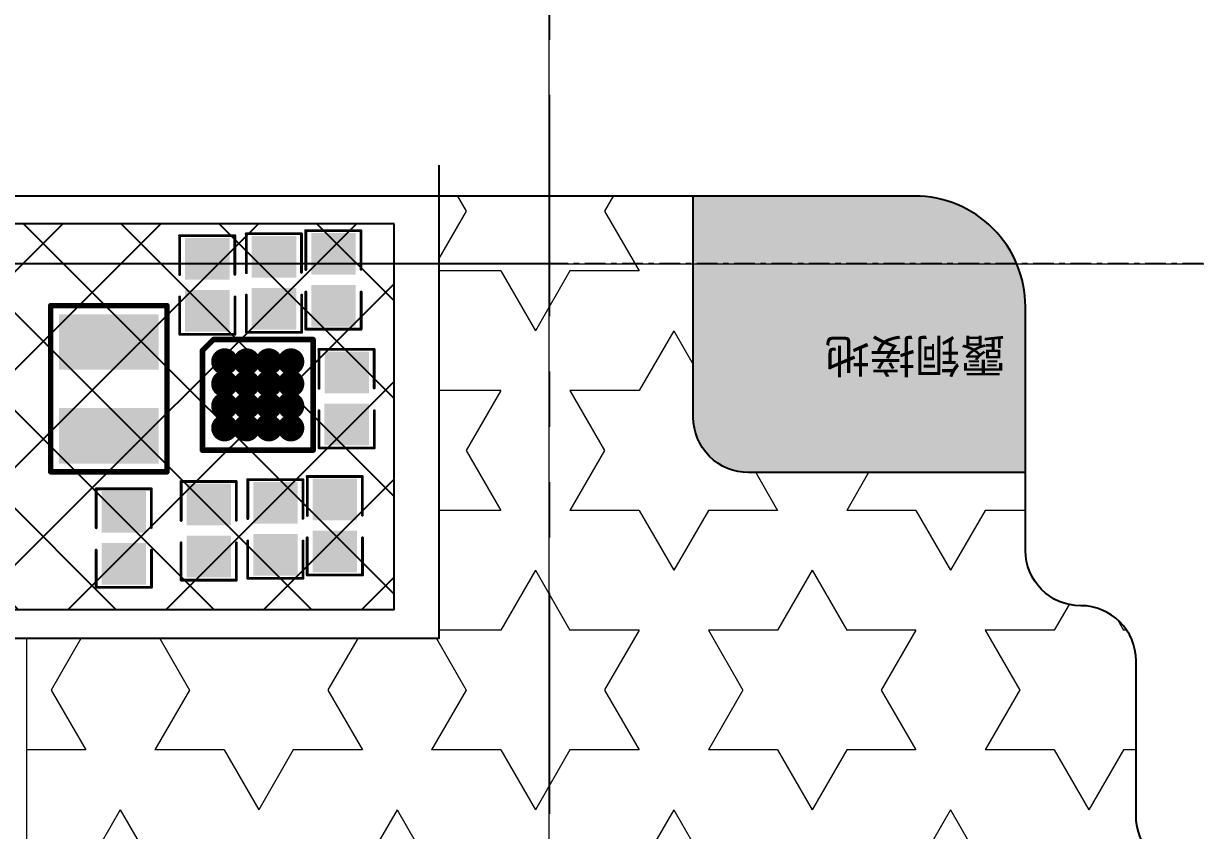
# Model space of a CAD drawing. Header units: inches. Extents: x 1765 to 5217, y -1519 to 441.
# Drawn here: x 4871.51 to 4892.69, y -1286.33 to -1271.73 of the extents above; entities that cross this region are included whole.
import ezdxf

# ---------------------------------------------------------------- set-up
doc = ezdxf.new("R2010")
doc.units = ezdxf.units.IN
doc.header["$MEASUREMENT"] = 0
doc.linetypes.add('ACISOTGB', pattern=[9, 4, -1, 1, -1, 1, -1])
doc.linetypes.add('CENTER', pattern=[0.6, 0.375, -0.075, 0.075, -0.075])
doc.layers.add('DIM', color=3, linetype='Continuous', lineweight=15)
doc.layers.add('EMI', color=5, linetype='Continuous', lineweight=5)
for name, color, linetype in [('FPC', 7, 'Continuous'), ('TOPLAYER', 1, 'Continuous'), ('TOPOVERLAY', 2, 'Continuous'), ('TOPPASTE', 8, 'Continuous'), ('TOPSOLDER', 216, 'Continuous')]:
    doc.layers.add(name, color=color, linetype=linetype)

# ---------------------------------------------------------------- blocks, each defined once
blk = doc.blocks.new('L2_2')
at = {"layer": 'TOPLAYER'}
for points in [[(-1.197, -0.798998), (-1.197, 0.800999), (-1.996999, -0.798998), (-1.996999, 0.800999)], [(0.499999, -0.800997), (0.499999, 0.799), (-0.299999, -0.800997), (-0.299999, 0.799)]]:
    blk.add_solid(points, dxfattribs=at)
at = {"layer": 'TOPOVERLAY', "const_width": 0.1}
for points in [[(-2.253, 1.05), (0.750001, 1.05)], [(-2.253, 1.047001), (-2.253, -1.050999)], [(0.750001, 1.05), (0.750001, -1.050999)], [(-2.253, -1.050999), (0.750001, -1.050999)]]:
    blk.add_lwpolyline(points, dxfattribs=at)
at = {"layer": 'TOPOVERLAY', "const_width": 0.05}
for points in [[(-2.277999, 1.05, 1), (-2.228002, 1.05, 1)], [(-2.277999, 1.047001, 1), (-2.228002, 1.047001, 1)], [(0.725002, 1.05, 1), (0.775, 1.05, 1)], [(0.725002, 1.05, 1), (0.775, 1.05, 1)], [(-2.277999, -1.050999, 1), (-2.228002, -1.050999, 1)], [(-2.277999, -1.050999, 1), (-2.228002, -1.050999, 1)], [(0.725002, -1.050999, 1), (0.775, -1.050999, 1)], [(0.725002, -1.050999, 1), (0.775, -1.050999, 1)]]:
    blk.add_lwpolyline(points, format="xyb", close=True, dxfattribs=at)
at = {"layer": 'TOPPASTE'}
for points in [[(-1.197, -0.798998), (-1.197, 0.800999), (-1.996999, -0.798998), (-1.996999, 0.800999)], [(0.499999, -0.800997), (0.499999, 0.799), (-0.299999, -0.800997), (-0.299999, 0.799)]]:
    blk.add_solid(points, dxfattribs=at)
at = {"layer": 'TOPSOLDER'}
for points in [[(-1.0954, -0.900598), (-1.0954, 0.902599), (-2.098599, -0.900598), (-2.098599, 0.902599)], [(0.601599, -0.902597), (0.601599, 0.9006), (-0.401599, -0.902597), (-0.401599, 0.9006)]]:
    blk.add_solid(points, dxfattribs=at)
blk = doc.blocks.new('BV6802_15')
at = {"layer": 'TOPLAYER', "const_width": 0.14}
for points in [[(-0.07, 0, 1), (0.07, 0, 1)], [(0.329999, 0, 1), (0.469999, 0, 1)], [(0.729999, 0, 1), (0.869998, 0, 1)], [(1.129998, 0, 1), (1.269997, 0, 1)], [(-0.07, -0.399999, 1), (0.07, -0.399999, 1)], [(0.329999, -0.399999, 1), (0.469999, -0.399999, 1)], [(0.729999, -0.399999, 1), (0.869998, -0.399999, 1)], [(1.129998, -0.399999, 1), (1.269997, -0.399999, 1)], [(-0.07, -0.799998, 1), (0.07, -0.799998, 1)], [(0.329999, -0.799998, 1), (0.469999, -0.799998, 1)], [(0.729999, -0.799998, 1), (0.869998, -0.799998, 1)], [(1.129998, -0.799998, 1), (1.269997, -0.799998, 1)], [(-0.07, -1.199998, 1), (0.07, -1.199998, 1)], [(0.329999, -1.199998, 1), (0.469999, -1.199998, 1)], [(0.729999, -1.199998, 1), (0.869998, -1.199998, 1)], [(1.129998, -1.199998, 1), (1.269997, -1.199998, 1)]]:
    blk.add_lwpolyline(points, format="xyb", close=True, dxfattribs=at)
at = {"layer": 'TOPOVERLAY', "const_width": 0.1}
for points in [[(-0.2, 0.399999), (-0.399999, 0.2)], [(1.599997, 0.399999), (-0.2, 0.399999)], [(1.599997, 0.399999), (1.599997, -1.599997)], [(-0.399999, 0.2), (-0.399999, -1.599997)], [(1.599997, -1.599997), (-0.399999, -1.599997)]]:
    blk.add_lwpolyline(points, dxfattribs=at)
at = {"layer": 'TOPOVERLAY', "const_width": 0.05}
for points in [[(-0.224998, 0.399999, 1), (-0.175001, 0.399999, 1)], [(-0.224998, 0.399999, 1), (-0.175001, 0.399999, 1)], [(1.574998, 0.399999, 1), (1.624995, 0.399999, 1)], [(1.574998, 0.399999, 1), (1.624995, 0.399999, 1)], [(-0.424998, 0.2, 1), (-0.375001, 0.2, 1)], [(-0.424998, 0.2, 1), (-0.375001, 0.2, 1)], [(-0.424998, -1.599997, 1), (-0.375001, -1.599997, 1)], [(-0.424998, -1.599997, 1), (-0.375001, -1.599997, 1)], [(1.574998, -1.599997, 1), (1.624995, -1.599997, 1)], [(1.574998, -1.599997, 1), (1.624995, -1.599997, 1)]]:
    blk.add_lwpolyline(points, format="xyb", close=True, dxfattribs=at)
at = {"layer": 'TOPPASTE', "const_width": 0.14}
for points in [[(-0.07, 0, 1), (0.07, 0, 1)], [(0.329999, 0, 1), (0.469999, 0, 1)], [(0.729999, 0, 1), (0.869998, 0, 1)], [(1.129998, 0, 1), (1.269997, 0, 1)], [(-0.07, -0.399999, 1), (0.07, -0.399999, 1)], [(0.329999, -0.399999, 1), (0.469999, -0.399999, 1)], [(0.729999, -0.399999, 1), (0.869998, -0.399999, 1)], [(1.129998, -0.399999, 1), (1.269997, -0.399999, 1)], [(-0.07, -0.799998, 1), (0.07, -0.799998, 1)], [(0.329999, -0.799998, 1), (0.469999, -0.799998, 1)], [(0.729999, -0.799998, 1), (0.869998, -0.799998, 1)], [(1.129998, -0.799998, 1), (1.269997, -0.799998, 1)], [(-0.07, -1.199998, 1), (0.07, -1.199998, 1)], [(0.329999, -1.199998, 1), (0.469999, -1.199998, 1)], [(0.729999, -1.199998, 1), (0.869998, -1.199998, 1)], [(1.129998, -1.199998, 1), (1.269997, -1.199998, 1)]]:
    blk.add_lwpolyline(points, format="xyb", close=True, dxfattribs=at)
at = {"layer": 'TOPSOLDER', "const_width": 0.2416}
for points in [[(-0.1208, 0, 1), (0.1208, 0, 1)], [(0.279199, 0, 1), (0.520799, 0, 1)], [(0.679199, 0, 1), (0.920798, 0, 1)], [(1.079198, 0, 1), (1.320797, 0, 1)], [(-0.1208, -0.399999, 1), (0.1208, -0.399999, 1)], [(0.279199, -0.399999, 1), (0.520799, -0.399999, 1)], [(0.679199, -0.399999, 1), (0.920798, -0.399999, 1)], [(1.079198, -0.399999, 1), (1.320797, -0.399999, 1)], [(-0.1208, -0.799998, 1), (0.1208, -0.799998, 1)], [(0.279199, -0.799998, 1), (0.520799, -0.799998, 1)], [(0.679199, -0.799998, 1), (0.920798, -0.799998, 1)], [(1.079198, -0.799998, 1), (1.320797, -0.799998, 1)], [(-0.1208, -1.199998, 1), (0.1208, -1.199998, 1)], [(0.279199, -1.199998, 1), (0.520799, -1.199998, 1)], [(0.679199, -1.199998, 1), (0.920798, -1.199998, 1)], [(1.079198, -1.199998, 1), (1.320797, -1.199998, 1)]]:
    blk.add_lwpolyline(points, format="xyb", close=True, dxfattribs=at)
blk = doc.blocks.new('0402_11')
at = {"layer": 'TOPLAYER'}
for points in [[(-0.274998, -0.299999), (0.274998, -0.299999), (-0.274998, 0.299999), (0.274998, 0.299999)], [(0.665002, -0.301), (1.214999, -0.301), (0.665002, 0.298999), (1.214999, 0.298999)]]:
    blk.add_solid(points, dxfattribs=at)
at = {"layer": 'TOPOVERLAY', "const_width": 0.05}
for points in [[(-0.424998, -0.499999), (-0.424998, 0.499999)], [(0.249999, 0.499999), (-0.424998, 0.499999)], [(1.353, 0.499001), (0.653001, 0.499001)], [(1.358001, -0.496999), (1.358001, 0.502999)], [(0.249999, -0.499999), (-0.424998, -0.499999)], [(1.358001, -0.496999), (0.658002, -0.496999)]]:
    blk.add_lwpolyline(points, dxfattribs=at)
at = {"layer": 'TOPOVERLAY', "const_width": 0.024999}
for points in [[(-0.437497, 0.499999, 1), (-0.412499, 0.499999, 1)], [(-0.437497, 0.499999, 1), (-0.412499, 0.499999, 1)], [(0.2375, 0.499999, 1), (0.262499, 0.499999, 1)], [(0.640502, 0.499001, 1), (0.6655, 0.499001, 1)], [(1.3405, 0.499001, 1), (1.365499, 0.499001, 1)], [(1.345501, 0.502999, 1), (1.3705, 0.502999, 1)], [(-0.437497, -0.499999, 1), (-0.412499, -0.499999, 1)], [(-0.437497, -0.499999, 1), (-0.412499, -0.499999, 1)], [(0.2375, -0.499999, 1), (0.262499, -0.499999, 1)], [(0.645503, -0.496999, 1), (0.670502, -0.496999, 1)], [(1.345501, -0.496999, 1), (1.3705, -0.496999, 1)], [(1.345501, -0.496999, 1), (1.3705, -0.496999, 1)]]:
    blk.add_lwpolyline(points, format="xyb", close=True, dxfattribs=at)
at = {"layer": 'TOPPASTE'}
for points in [[(-0.274998, -0.299999), (0.274998, -0.299999), (-0.274998, 0.299999), (0.274998, 0.299999)], [(0.665002, -0.301), (1.214999, -0.301), (0.665002, 0.298999), (1.214999, 0.298999)]]:
    blk.add_solid(points, dxfattribs=at)
at = {"layer": 'TOPSOLDER'}
for points in [[(-0.376598, -0.401599), (0.376598, -0.401599), (-0.376598, 0.401599), (0.376598, 0.401599)], [(0.563402, -0.4026), (1.316599, -0.4026), (0.563402, 0.400599), (1.316599, 0.400599)]]:
    blk.add_solid(points, dxfattribs=at)
blk = doc.blocks.new('FSDDDDD')
at = {"color": 1}
for p, q in [((3446.14, -1752.405), (3446.14, -1711.693)), ((3429.497, -1732.049), (3462.784, -1732.049))]:
    blk.add_line(p, q, dxfattribs=at)

msp = doc.modelspace()

# ---------------------------------------------------------------- hatches: boundary and pattern name
h = msp.add_hatch(color=2)
h.paths.add_polyline_path([(4889.613, -1279.852), (4889.613, -1276.852, 0.414214), (4887.613, -1274.852), (4883.613, -1274.852), (4883.613, -1278.852, 0.414214), (4884.613, -1279.852)])
h.paths.add_polyline_path([(4889.408, -1278.191), (4885.763, -1278.191), (4885.763, -1277.1), (4889.408, -1277.1)], flags=24)
h = msp.add_hatch()
h.set_pattern_fill('ANSI37', color=3, scale=10, style=0)
h.set_pattern_definition([(225, (8542.6334, -2803.9446), (0.88388348, -0.88388348), []), (315, (8542.6334, -2803.9446), (0.88388348, 0.88388348), [])])
h.paths.add_polyline_path([(4878.208, -1275.352), (4866.008, -1275.352), (4866.008, -1282.328), (4878.208, -1282.328)])
at = {"layer": 'EMI'}
h = msp.add_hatch(dxfattribs=at)
h.set_pattern_fill('STARS', color=256, scale=10, style=0)
h.set_pattern_definition([(180, (8542.6334, -2928.1506), (0, -2.1650635), [1.25, -1.25]), (240, (8542.6334, -2928.1506), (1.875, -1.0825318), [1.25, -1.25]), (300, (8542.0084, -2929.2332), (1.875, 1.0825318), [1.25, -1.25])])
edge = h.paths.add_edge_path()
edge.add_line((4916.395, -1282.359), (4916.395, -1274.21))
edge.add_arc((4914.391, -1274.212), 2.004, 0.0494, 92.745)
edge.add_line((4914.295, -1272.21), (4907.265, -1272.21))
edge.add_arc((4907.265, -1275.21), 3, 90, 180)
edge.add_line((4904.265, -1275.21), (4904.265, -1285.059))
edge.add_arc((4902.265, -1285.059), 2, -90, 0, ccw=False)
edge.add_line((4902.265, -1287.059), (4892.612, -1287.059))
edge.add_arc((4892.612, -1286.059), 1, 180, 270, ccw=False)
edge.add_line((4891.612, -1286.059), (4891.612, -1283.259))
edge.add_arc((4890.612, -1283.259), 1, 360, 449.9714)
edge.add_arc((4890.613, -1281.259), 1, 180, 269.9714, ccw=False)
edge.add_line((4889.613, -1281.259), (4889.613, -1279.852))
edge.add_line((4889.613, -1279.852), (4884.613, -1279.852))
edge.add_arc((4884.613, -1278.852), 1, 180, 270, ccw=False)
edge.add_line((4883.613, -1278.852), (4883.613, -1274.852))
edge.add_line((4883.613, -1274.852), (4879.013, -1274.852))
edge.add_line((4879.013, -1274.852), (4879.013, -1282.85))
edge.add_line((4879.013, -1282.85), (4871.563, -1282.85))
edge.add_line((4871.563, -1282.85), (4871.563, -1287.559))
edge.add_line((4871.563, -1287.559), (4889.613, -1287.559))
edge.add_line((4889.613, -1287.559), (4889.613, -1291.259))
edge.add_line((4889.613, -1291.259), (4906.465, -1291.259))
edge.add_arc((4906.465, -1289.259), 2, 270, 360)
edge.add_line((4908.465, -1289.259), (4908.465, -1277.71))
edge.add_arc((4909.465, -1277.71), 1, 90, 180, ccw=False)
edge.add_line((4909.465, -1276.71), (4911.295, -1276.71))
edge.add_arc((4911.184, -1277.714), 1.01, 0.2418, 83.7326, ccw=False)
edge.add_line((4912.195, -1277.71), (4912.195, -1282.359))
edge.add_line((4912.195, -1282.359), (4916.395, -1282.359))

# ---------------------------------------------------------------- linework, layer by layer
at = {"color": 1, "linetype": 'ACISOTGB'}
msp.add_line((4881.008, -1255.025), (4881.008, -1298.31), dxfattribs=at)
at = {"color": 1, "linetype": 'CENTER'}
msp.add_line((4897.551, -1276.08), (4864.464, -1276.08), dxfattribs=at)
at = {"color": 251, "elevation": 0}
msp.add_lwpolyline([(4879.013, -1274.296), (4879.013, -1282.85), (4865.514, -1282.85)], dxfattribs=at)
at = {"color": 1}
msp.add_lwpolyline([(4889.613, -1279.852), (4884.613, -1279.852, -0.414214), (4883.613, -1278.852), (4883.613, -1274.852)], format="xyb", dxfattribs=at)
at = {"color": 6}
msp.add_lwpolyline([(4878.208, -1275.352), (4866.008, -1275.352), (4866.008, -1282.328), (4878.208, -1282.328)], close=True, dxfattribs=at)
at = {"color": 1, "flags": 128}
msp.add_lwpolyline([(4881.008, -1276.08), (4863.614, -1276.08)], dxfattribs=at)
at = {"layer": 'EMI'}
msp.add_lwpolyline([(4904.265, -1285.059, -0.414214), (4902.265, -1287.059), (4892.612, -1287.059, -0.414214), (4891.612, -1286.059), (4891.612, -1283.259, 0.414067), (4890.612, -1282.259, -0.414067), (4889.613, -1281.259), (4889.613, -1279.852), (4884.613, -1279.852, -0.414214), (4883.613, -1278.852), (4883.613, -1274.852), (4879.013, -1274.852), (4879.013, -1282.85), (4871.563, -1282.85), (4871.563, -1287.559), (4889.613, -1287.559), (4889.613, -1291.259), (4906.465, -1291.259, 0.414214)], format="xyb", dxfattribs=at)
at = {"layer": 'FPC', "color": 2, "lineweight": -3}
msp.add_lwpolyline([(4904.265, -1285.059, -0.414214), (4902.265, -1287.059), (4892.612, -1287.059, -0.414214), (4891.612, -1286.059), (4891.612, -1283.259, 0.414067), (4890.612, -1282.259, -0.414067), (4889.613, -1281.259), (4889.613, -1276.852, 0.414214), (4887.613, -1274.852), (4866.514, -1274.852, 0.414214), (4865.514, -1275.852), (4865.514, -1291.558, 0.241069), (4866.345, -1293.18), (4871.354, -1296.791, -0.241069), (4871.769, -1297.602), (4871.769, -1298.86)], format="xyb", dxfattribs=at)

# ---------------------------------------------------------------- block references
for name, p, rotation in [('0402_11', (4874.832, -1276.926), 90), ('0402_11', (4876.036, -1276.892), 90), ('0402_11', (4877.111, -1276.835), 90), ('L2_2', (4873.053, -1279.088), 270), ('0402_11', (4877.35, -1278.982), 90), ('0402_11', (4874.858, -1281.372), 90), ('0402_11', (4876.062, -1281.338), 90), ('0402_11', (4877.136, -1281.281), 90), ('0402_11', (4873.323, -1281.504), 90)]:
    msp.add_blockref(name, p, dxfattribs=dict(rotation=rotation))
msp.add_blockref('BV6802_15', (4875.143, -1277.847))
at = {"layer": 'DIM'}
msp.add_blockref('FSDDDDD', (1434.868, 455.969), dxfattribs=at)

# ---------------------------------------------------------------- texts
at = {"color": 0, "insert": (4889.258, -1278.041), "char_height": 0.6, "width": 5.54663, "attachment_point": 1, "rotation": 180}
msp.add_mtext('{\\fSimSun|b0|i0|c134|p2;露铜接地}', dxfattribs=at)

doc.saveas('drawing.dxf')
